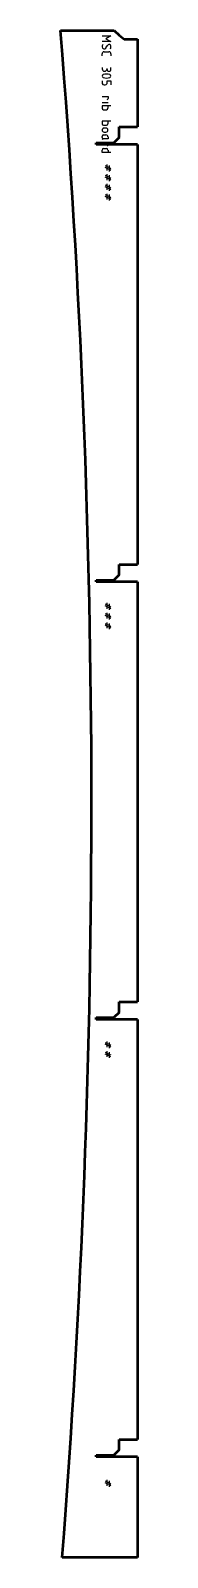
# Model space of a CAD drawing. Header units: millimetres. Extents: x 0 to 88, y 0 to 1745.
import ezdxf

# ---------------------------------------------------------------- set-up
doc = ezdxf.new("R2010")
doc.units = ezdxf.units.MM
doc.layers.add('IV_MARK_SURFACE', color=2, linetype='Continuous', lineweight=25)
doc.layers.add('IV_OUTER_PROFILE', color=7, linetype='Continuous', lineweight=50)

msp = doc.modelspace()

# ---------------------------------------------------------------- linework, layer by layer
at = {"layer": 'IV_MARK_SURFACE'}
for p, q in [((47.7, 1739.2), (57.7, 1739.2)), ((57.7, 1732.5), (47.7, 1732.5)), ((57.7, 1739.2), (52.1, 1735.8)), ((52.1, 1735.8), (57.7, 1732.5)), ((52.1, 1725.3), (53.8, 1728.1)), ((47.7, 1716.4), (47.7, 1718.6)), ((49.9, 1720.8), (55.5, 1720.8)), ((57.7, 1718.6), (57.7, 1716.4)), ((47.7, 1703.1), (47.7, 1701.4)), ((53.3, 1701.4), (53.3, 1701.9)), ((57.7, 1700.8), (57.7, 1703.1)), ((47.7, 1687.5), (47.7, 1684.7)), ((49.9, 1683.1), (51, 1683.1)), ((53.3, 1684.7), (53.3, 1687.5)), ((53.3, 1687.5), (57.7, 1687.5)), ((57.7, 1687.5), (57.7, 1683.1)), ((47.7, 1669.7), (54.4, 1669.7)), ((47.7, 1662.8), (54.4, 1662.8)), ((54.4, 1659.2), (47.7, 1659.2)), ((47.7, 1659.2), (47.7, 1656.4)), ((54.4, 1669.7), (54.4, 1667.5)), ((54.4, 1656.4), (54.4, 1659.2)), ((57.7, 1659.2), (54.4, 1659.2)), ((54.4, 1641.4), (47.7, 1641.4)), ((47.7, 1641.4), (47.7, 1638.6)), ((49.4, 1654.7), (52.7, 1654.7)), ((54.4, 1638.6), (54.4, 1641.4)), ((57.7, 1641.4), (54.4, 1641.4)), ((47.7, 1623.1), (47.7, 1624.2)), ((49.4, 1636.9), (52.7, 1636.9)), ((49.4, 1625.8), (52.1, 1625.8)), ((52.1, 1633.6), (49.9, 1633.6)), ((49.9, 1629.2), (52.1, 1629.2)), ((54.4, 1623.6), (54.4, 1621.4)), ((47.7, 1605.8), (47.7, 1608.6)), ((54.4, 1605.8), (47.7, 1605.8)), ((49.4, 1621.4), (48.8, 1621.4)), ((54.4, 1621.4), (49.4, 1621.4)), ((49.4, 1610.3), (52.7, 1610.3)), ((54.4, 1615), (54.4, 1614.7)), ((54.4, 1608.6), (54.4, 1605.8)), ((57.7, 1605.8), (54.4, 1605.8)), ((51.2, 1590.9), (53.4, 1589.8)), ((53.4, 1587.6), (51.2, 1588.7)), ((53.4, 1589.8), (53.4, 1592)), ((53.4, 1589.8), (55.6, 1588.7)), ((53.4, 1587.6), (53.4, 1589.8)), ((55.6, 1590.9), (55.6, 1588.7)), ((55.6, 1588.7), (55.6, 1586.5)), ((55.6, 1588.7), (57.8, 1587.6)), ((51.2, 1579.8), (53.4, 1578.7)), ((53.4, 1576.5), (51.2, 1577.6)), ((55.6, 1586.5), (53.4, 1587.6)), ((53.4, 1585.3), (53.4, 1587.6)), ((53.4, 1578.7), (53.4, 1580.9)), ((53.4, 1578.7), (55.6, 1577.6)), ((53.4, 1576.5), (53.4, 1578.7)), ((55.6, 1575.3), (53.4, 1576.5)), ((53.4, 1574.2), (53.4, 1576.5)), ((57.8, 1585.3), (55.6, 1586.5)), ((55.6, 1586.5), (55.6, 1584.2)), ((55.6, 1579.8), (55.6, 1577.6)), ((55.6, 1577.6), (55.6, 1575.3)), ((55.6, 1577.6), (57.8, 1576.5)), ((57.8, 1574.2), (55.6, 1575.3)), ((55.6, 1575.3), (55.6, 1573.1)), ((51.2, 1568.7), (53.4, 1567.6)), ((53.4, 1565.3), (51.2, 1566.5)), ((51.2, 1557.6), (53.4, 1556.5)), ((53.4, 1554.2), (51.2, 1555.3)), ((53.4, 1567.6), (53.4, 1569.8)), ((53.4, 1567.6), (55.6, 1566.5)), ((53.4, 1565.3), (53.4, 1567.6)), ((55.6, 1564.2), (53.4, 1565.3)), ((53.4, 1563.1), (53.4, 1565.3)), ((53.4, 1556.5), (53.4, 1558.7)), ((53.4, 1556.5), (55.6, 1555.3)), ((53.4, 1554.2), (53.4, 1556.5)), ((55.6, 1553.1), (53.4, 1554.2)), ((53.4, 1552), (53.4, 1554.2)), ((55.6, 1568.7), (55.6, 1566.5)), ((55.6, 1566.5), (55.6, 1564.2)), ((55.6, 1566.5), (57.8, 1565.3)), ((57.8, 1563.1), (55.6, 1564.2)), ((55.6, 1564.2), (55.6, 1562)), ((55.6, 1557.6), (55.6, 1555.3)), ((55.6, 1555.3), (55.6, 1553.1)), ((55.6, 1555.3), (57.8, 1554.2)), ((57.8, 1552), (55.6, 1553.1)), ((55.6, 1553.1), (55.6, 1550.9)), ((51.2, 1089.8), (53.4, 1088.7)), ((53.4, 1086.5), (51.2, 1087.6)), ((53.4, 1088.7), (53.4, 1090.9)), ((53.4, 1088.7), (55.6, 1087.6)), ((53.4, 1086.5), (53.4, 1088.7)), ((55.6, 1085.4), (53.4, 1086.5)), ((53.4, 1084.2), (53.4, 1086.5)), ((55.6, 1089.8), (55.6, 1087.6)), ((55.6, 1087.6), (55.6, 1085.4)), ((55.6, 1087.6), (57.8, 1086.5)), ((57.8, 1084.2), (55.6, 1085.4)), ((55.6, 1085.4), (55.6, 1083.1)), ((51.2, 1078.7), (53.4, 1077.6)), ((53.4, 1075.4), (51.2, 1076.5)), ((51.2, 1067.6), (53.4, 1066.5)), ((53.4, 1064.2), (51.2, 1065.4)), ((53.4, 1077.6), (53.4, 1079.8)), ((53.4, 1077.6), (55.6, 1076.5)), ((53.4, 1075.4), (53.4, 1077.6)), ((55.6, 1074.2), (53.4, 1075.4)), ((53.4, 1073.1), (53.4, 1075.4)), ((53.4, 1066.5), (53.4, 1068.7)), ((53.4, 1066.5), (55.6, 1065.4)), ((53.4, 1064.2), (53.4, 1066.5)), ((55.6, 1078.7), (55.6, 1076.5)), ((55.6, 1076.5), (55.6, 1074.2)), ((55.6, 1076.5), (57.8, 1075.4)), ((57.8, 1073.1), (55.6, 1074.2)), ((55.6, 1074.2), (55.6, 1072)), ((55.6, 1067.6), (55.6, 1065.4)), ((55.6, 1065.4), (55.6, 1063.1)), ((55.6, 1065.4), (57.8, 1064.2)), ((55.6, 1063.1), (53.4, 1064.2)), ((53.4, 1062), (53.4, 1064.2)), ((57.8, 1062), (55.6, 1063.1)), ((55.6, 1063.1), (55.6, 1060.9)), ((51.2, 588.7), (53.4, 587.6)), ((53.4, 585.4), (51.2, 586.5)), ((51.2, 577.6), (53.4, 576.5)), ((53.4, 587.6), (53.4, 589.8)), ((53.4, 587.6), (55.6, 586.5)), ((53.4, 585.4), (53.4, 587.6)), ((55.6, 584.3), (53.4, 585.4)), ((53.4, 583.1), (53.4, 585.4)), ((53.4, 576.5), (53.4, 578.7)), ((53.4, 576.5), (55.6, 575.4)), ((53.4, 574.3), (53.4, 576.5)), ((55.6, 588.7), (55.6, 586.5)), ((55.6, 586.5), (55.6, 584.3)), ((55.6, 586.5), (57.8, 585.4)), ((57.8, 583.1), (55.6, 584.3)), ((55.6, 584.3), (55.6, 582)), ((55.6, 577.6), (55.6, 575.4)), ((53.4, 574.3), (51.2, 575.4)), ((55.6, 573.1), (53.4, 574.3)), ((53.4, 572), (53.4, 574.3)), ((55.6, 575.4), (55.6, 573.1)), ((55.6, 575.4), (57.8, 574.3)), ((57.8, 572), (55.6, 573.1)), ((55.6, 573.1), (55.6, 570.9)), ((51.2, 87.6), (53.4, 86.5)), ((53.4, 86.5), (53.4, 88.7)), ((55.6, 87.6), (55.6, 85.4)), ((53.4, 84.3), (51.2, 85.4)), ((53.4, 86.5), (55.6, 85.4)), ((53.4, 84.3), (53.4, 86.5)), ((55.6, 83.2), (53.4, 84.3)), ((53.4, 82), (53.4, 84.3)), ((55.6, 85.4), (55.6, 83.2)), ((55.6, 85.4), (57.8, 84.3)), ((57.8, 82), (55.6, 83.2)), ((55.6, 83.2), (55.6, 80.9))]:
    msp.add_line(p, q, dxfattribs=at)
for centre, radius, start, end in [((51.4, 1727.1), 3.74, 146.4174, 190.9627), ((55.7, 1726.9), 2.21, 49.6263, 149.2984), ((53, 1726.4), 4.69, 331.7153, 28.2847), ((50.1, 1726.5), 2.39, 182.3685, 329.559), ((49.9, 1718.6), 2.22, 90, 180), ((55.5, 1718.6), 2.22, 360, 90), ((50.5, 1701.4), 2.78, 180, 360), ((49.5, 1693.1), 1.81, 113.0373, 246.9627), ((52.7, 1681.3), 14, 73.8661, 106.1339), ((55.5, 1700.8), 2.22, 180, 360), ((55.9, 1693.1), 1.8, 292.4119, 67.5881), ((50, 1685.4), 2.38, 197.3463, 268.9139), ((52.7, 1704.8), 14, 253.8661, 286.1339), ((51, 1685.4), 2.38, 271.0861, 342.6537), ((53.3, 1667.5), 1.11, 270, 360), ((49.4, 1656.4), 1.67, 180, 270), ((52.7, 1656.4), 1.67, 270, 0), ((49.4, 1638.6), 1.67, 180, 270), ((49.9, 1631.4), 2.22, 90, 270), ((49.4, 1624.2), 1.67, 90, 180), ((49.4, 1623.1), 1.67, 180, 270), ((52.1, 1631.4), 2.22, 270, 90), ((52.1, 1623.6), 2.22, 360, 90), ((52.7, 1638.6), 1.67, 270, 0), ((48.8, 1620.3), 1.11, 90, 180), ((49.4, 1608.6), 1.67, 90, 180), ((52.7, 1608.6), 1.67, 0, 90), ((53.3, 1614.7), 1.11, 270, 360)]:
    msp.add_arc(centre, radius, start, end, dxfattribs=at)
at = {"layer": 'IV_OUTER_PROFILE'}
for p, q in [((0, 1745.2), (61.6, 1745.2)), ((61.6, 1745.2), (67.2, 1739.8)), ((67.2, 1739.8), (72.9, 1735.2)), ((72.9, 1735.2), (88.2, 1735.2)), ((88.2, 1735.2), (88.2, 1635)), ((67.2, 1623), (67.2, 1635)), ((67.2, 1635), (88.2, 1635)), ((41, 1617), (61.2, 1617)), ((41, 1615), (41, 1617)), ((54.4, 1615), (41, 1615)), ((88.2, 1615), (54.4, 1615)), ((67.2, 1623), (61.2, 1617)), ((88.2, 1615), (88.2, 1135)), ((67.2, 1135), (88.2, 1135)), ((67.2, 1123), (67.2, 1135)), ((41, 1117), (61.2, 1117)), ((41, 1115), (41, 1117)), ((67.2, 1123), (61.2, 1117)), ((88.2, 1115), (41, 1115)), ((88.2, 1115), (88.2, 635)), ((67.2, 635), (88.2, 635)), ((67.2, 623), (67.2, 635)), ((41, 617), (61.2, 617)), ((41, 615), (41, 617)), ((88.2, 615), (41, 615)), ((67.2, 623), (61.2, 617)), ((88.2, 615), (88.2, 135)), ((67.2, 123), (61.2, 117)), ((67.2, 135), (88.2, 135)), ((67.2, 123), (67.2, 135)), ((41, 117), (61.2, 117)), ((41, 115), (41, 117)), ((88.2, 115), (41, 115)), ((88.2, 115), (88.2, 0)), ((88.2, 0), (2, 0))]:
    msp.add_line(p, q, dxfattribs=at)
msp.add_arc((-11017.5, 860.2), 11053, 355.53634, 4.59227, dxfattribs=at)

doc.saveas('drawing.dxf')
